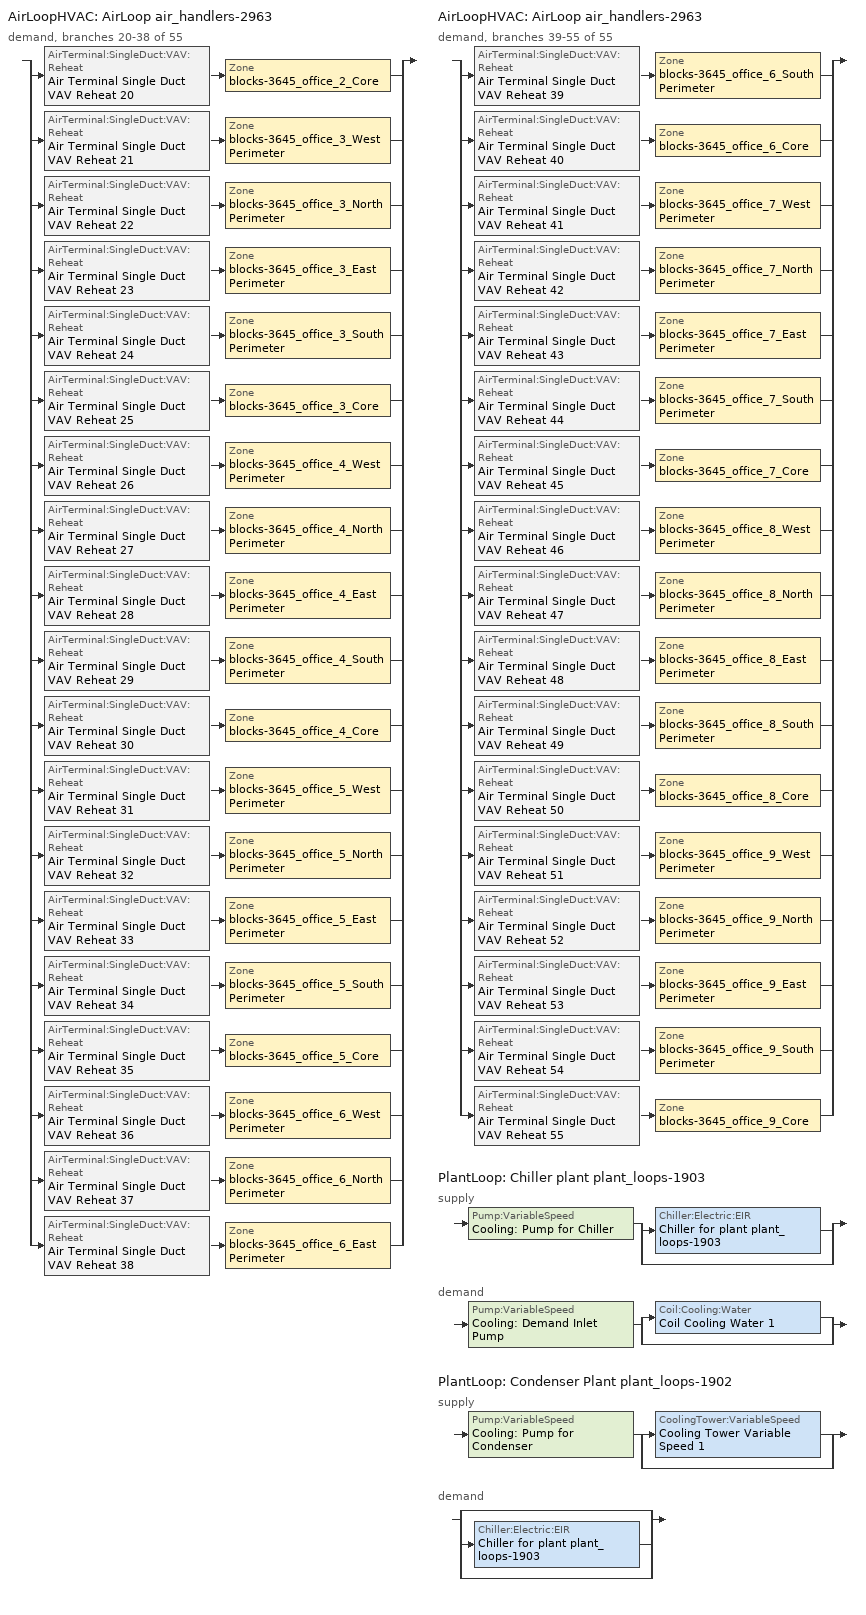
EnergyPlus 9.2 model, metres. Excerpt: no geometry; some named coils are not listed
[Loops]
AirLoopHVAC 'AirLoop air_handlers-2963'
 demand, branches 20-38 of 55: split
  | AirTerminal:SingleDuct:VAV:Reheat 'Air Terminal Single Duct VAV Reheat 20' > Zone 'blocks-3645_office_2_Core'
  | AirTerminal:SingleDuct:VAV:Reheat 'Air Terminal Single Duct VAV Reheat 21' > Zone 'blocks-3645_office_3_West Perimeter'
  | AirTerminal:SingleDuct:VAV:Reheat 'Air Terminal Single Duct VAV Reheat 22' > Zone 'blocks-3645_office_3_North Perimeter'
  | AirTerminal:SingleDuct:VAV:Reheat 'Air Terminal Single Duct VAV Reheat 23' > Zone 'blocks-3645_office_3_East Perimeter'
  | AirTerminal:SingleDuct:VAV:Reheat 'Air Terminal Single Duct VAV Reheat 24' > Zone 'blocks-3645_office_3_South Perimeter'
  | AirTerminal:SingleDuct:VAV:Reheat 'Air Terminal Single Duct VAV Reheat 25' > Zone 'blocks-3645_office_3_Core'
  | AirTerminal:SingleDuct:VAV:Reheat 'Air Terminal Single Duct VAV Reheat 26' > Zone 'blocks-3645_office_4_West Perimeter'
  | AirTerminal:SingleDuct:VAV:Reheat 'Air Terminal Single Duct VAV Reheat 27' > Zone 'blocks-3645_office_4_North Perimeter'
  | AirTerminal:SingleDuct:VAV:Reheat 'Air Terminal Single Duct VAV Reheat 28' > Zone 'blocks-3645_office_4_East Perimeter'
  | AirTerminal:SingleDuct:VAV:Reheat 'Air Terminal Single Duct VAV Reheat 29' > Zone 'blocks-3645_office_4_South Perimeter'
  | AirTerminal:SingleDuct:VAV:Reheat 'Air Terminal Single Duct VAV Reheat 30' > Zone 'blocks-3645_office_4_Core'
  | AirTerminal:SingleDuct:VAV:Reheat 'Air Terminal Single Duct VAV Reheat 31' > Zone 'blocks-3645_office_5_West Perimeter'
  | AirTerminal:SingleDuct:VAV:Reheat 'Air Terminal Single Duct VAV Reheat 32' > Zone 'blocks-3645_office_5_North Perimeter'
  | AirTerminal:SingleDuct:VAV:Reheat 'Air Terminal Single Duct VAV Reheat 33' > Zone 'blocks-3645_office_5_East Perimeter'
  | AirTerminal:SingleDuct:VAV:Reheat 'Air Terminal Single Duct VAV Reheat 34' > Zone 'blocks-3645_office_5_South Perimeter'
  | AirTerminal:SingleDuct:VAV:Reheat 'Air Terminal Single Duct VAV Reheat 35' > Zone 'blocks-3645_office_5_Core'
  | AirTerminal:SingleDuct:VAV:Reheat 'Air Terminal Single Duct VAV Reheat 36' > Zone 'blocks-3645_office_6_West Perimeter'
  | AirTerminal:SingleDuct:VAV:Reheat 'Air Terminal Single Duct VAV Reheat 37' > Zone 'blocks-3645_office_6_North Perimeter'
  | AirTerminal:SingleDuct:VAV:Reheat 'Air Terminal Single Duct VAV Reheat 38' > Zone 'blocks-3645_office_6_East Perimeter'
AirLoopHVAC 'AirLoop air_handlers-2963'
 demand, branches 39-55 of 55: split
  | AirTerminal:SingleDuct:VAV:Reheat 'Air Terminal Single Duct VAV Reheat 39' > Zone 'blocks-3645_office_6_South Perimeter'
  | AirTerminal:SingleDuct:VAV:Reheat 'Air Terminal Single Duct VAV Reheat 40' > Zone 'blocks-3645_office_6_Core'
  | AirTerminal:SingleDuct:VAV:Reheat 'Air Terminal Single Duct VAV Reheat 41' > Zone 'blocks-3645_office_7_West Perimeter'
  | AirTerminal:SingleDuct:VAV:Reheat 'Air Terminal Single Duct VAV Reheat 42' > Zone 'blocks-3645_office_7_North Perimeter'
  | AirTerminal:SingleDuct:VAV:Reheat 'Air Terminal Single Duct VAV Reheat 43' > Zone 'blocks-3645_office_7_East Perimeter'
  | AirTerminal:SingleDuct:VAV:Reheat 'Air Terminal Single Duct VAV Reheat 44' > Zone 'blocks-3645_office_7_South Perimeter'
  | AirTerminal:SingleDuct:VAV:Reheat 'Air Terminal Single Duct VAV Reheat 45' > Zone 'blocks-3645_office_7_Core'
  | AirTerminal:SingleDuct:VAV:Reheat 'Air Terminal Single Duct VAV Reheat 46' > Zone 'blocks-3645_office_8_West Perimeter'
  | AirTerminal:SingleDuct:VAV:Reheat 'Air Terminal Single Duct VAV Reheat 47' > Zone 'blocks-3645_office_8_North Perimeter'
  | AirTerminal:SingleDuct:VAV:Reheat 'Air Terminal Single Duct VAV Reheat 48' > Zone 'blocks-3645_office_8_East Perimeter'
  | AirTerminal:SingleDuct:VAV:Reheat 'Air Terminal Single Duct VAV Reheat 49' > Zone 'blocks-3645_office_8_South Perimeter'
  | AirTerminal:SingleDuct:VAV:Reheat 'Air Terminal Single Duct VAV Reheat 50' > Zone 'blocks-3645_office_8_Core'
  | AirTerminal:SingleDuct:VAV:Reheat 'Air Terminal Single Duct VAV Reheat 51' > Zone 'blocks-3645_office_9_West Perimeter'
  | AirTerminal:SingleDuct:VAV:Reheat 'Air Terminal Single Duct VAV Reheat 52' > Zone 'blocks-3645_office_9_North Perimeter'
  | AirTerminal:SingleDuct:VAV:Reheat 'Air Terminal Single Duct VAV Reheat 53' > Zone 'blocks-3645_office_9_East Perimeter'
  | AirTerminal:SingleDuct:VAV:Reheat 'Air Terminal Single Duct VAV Reheat 54' > Zone 'blocks-3645_office_9_South Perimeter'
  | AirTerminal:SingleDuct:VAV:Reheat 'Air Terminal Single Duct VAV Reheat 55' > Zone 'blocks-3645_office_9_Core'
PlantLoop 'Chiller plant plant_loops-1903'
 supply: Pump:VariableSpeed 'Cooling: Pump for Chiller' > split
  | Chiller:Electric:EIR 'Chiller for plant plant_loops-1903'
  | bypass
 demand: Pump:VariableSpeed 'Cooling: Demand Inlet Pump' > split
  | Coil:Cooling:Water 'Coil Cooling Water 1'
  | bypass
PlantLoop 'Condenser Plant plant_loops-1902'
 supply: Pump:VariableSpeed 'Cooling: Pump for Condenser' > split
  | CoolingTower:VariableSpeed 'Cooling Tower Variable Speed 1'
  | bypass
 demand: split
  | bypass
  | Chiller:Electric:EIR 'Chiller for plant plant_loops-1903'
  | bypass
[AirTerminal:SingleDuct:VAV:Reheat] Availability schedule=Always_On; Constant minimum air flow fraction=0.2; Convergence tolerance=0.001; Damper heating action=Normal; Fixed minimum air flow rate=0; Maximum air flow rate=Autosize; Maximum flow fraction during reheat=Autosize; Maximum flow per zone floor area during reheat=Autosize; Maximum hot water or steam flow rate=Autosize; Maximum reheat air temperature=35; Minimum hot water or steam flow rate=0; Zone minimum air flow input method=Constant
Name | Reheat coil
Air Terminal Single Duct VAV Reheat 20 | Coil Heating Electric 21
Air Terminal Single Duct VAV Reheat 21 | Coil Heating Electric 22
Air Terminal Single Duct VAV Reheat 22 | Coil Heating Electric 23
Air Terminal Single Duct VAV Reheat 23 | Coil Heating Electric 24
Air Terminal Single Duct VAV Reheat 24 | Coil Heating Electric 25
Air Terminal Single Duct VAV Reheat 25 | Coil Heating Electric 26
Air Terminal Single Duct VAV Reheat 26 | Coil Heating Electric 27
Air Terminal Single Duct VAV Reheat 27 | Coil Heating Electric 28
Air Terminal Single Duct VAV Reheat 28 | Coil Heating Electric 29
Air Terminal Single Duct VAV Reheat 29 | Coil Heating Electric 30
Air Terminal Single Duct VAV Reheat 30 | Coil Heating Electric 31
Air Terminal Single Duct VAV Reheat 31 | Coil Heating Electric 32
Air Terminal Single Duct VAV Reheat 32 | Coil Heating Electric 33
Air Terminal Single Duct VAV Reheat 33 | Coil Heating Electric 34
Air Terminal Single Duct VAV Reheat 34 | Coil Heating Electric 35
Air Terminal Single Duct VAV Reheat 35 | Coil Heating Electric 36
Air Terminal Single Duct VAV Reheat 36 | Coil Heating Electric 37
Air Terminal Single Duct VAV Reheat 37 | Coil Heating Electric 38
Air Terminal Single Duct VAV Reheat 38 | Coil Heating Electric 39
Air Terminal Single Duct VAV Reheat 39 | Coil Heating Electric 40
Air Terminal Single Duct VAV Reheat 40 | Coil Heating Electric 41
Air Terminal Single Duct VAV Reheat 41 | Coil Heating Electric 42
Air Terminal Single Duct VAV Reheat 42 | Coil Heating Electric 43
Air Terminal Single Duct VAV Reheat 43 | Coil Heating Electric 44
Air Terminal Single Duct VAV Reheat 44 | Coil Heating Electric 45
Air Terminal Single Duct VAV Reheat 45 | Coil Heating Electric 46
Air Terminal Single Duct VAV Reheat 46 | Coil Heating Electric 47
Air Terminal Single Duct VAV Reheat 47 | Coil Heating Electric 48
Air Terminal Single Duct VAV Reheat 48 | Coil Heating Electric 49
Air Terminal Single Duct VAV Reheat 49 | Coil Heating Electric 50
Air Terminal Single Duct VAV Reheat 50 | Coil Heating Electric 51
Air Terminal Single Duct VAV Reheat 51 | Coil Heating Electric 52
Air Terminal Single Duct VAV Reheat 52 | Coil Heating Electric 53
Air Terminal Single Duct VAV Reheat 53 | Coil Heating Electric 54
Air Terminal Single Duct VAV Reheat 54 | Coil Heating Electric 55
Air Terminal Single Duct VAV Reheat 55 | Coil Heating Electric 56
[Chiller:Electric:EIR]
Chiller for plant plant_loops-1903: Chiller flow mode=ConstantFlow; Condenser fan power ratio=0; Condenser type=WaterCooled; Cooling capacity function of temperature curve=Curve Biquadratic 1; Electric input to cooling output ratio function of part load ratio curve=Curve Quadratic 1; Electric input to cooling output ratio function of temperature curve=Curve Biquadratic 2; End use subcategory=General; Fraction of compressor electric consumption rejected by condenser=1; Leaving chilled water lower temperature limit=2; Maximum part load ratio=1; Minimum part load ratio=0.1; Minimum unloading ratio=0.2; Optimum part load ratio=1; Reference capacity=Autosize; Reference chilled water flow rate=Autosize; Reference condenser fluid flow rate=Autosize; Reference cop=5.1721; Reference entering condenser fluid temperature=29.4; Reference leaving chilled water temperature=6.67; Sizing factor=1
[Coil:Heating:Electric] Availability schedule=Always_On; Efficiency=1; Nominal capacity=Autosize
Coil Heating Electric 21; Coil Heating Electric 22; Coil Heating Electric 23; Coil Heating Electric 24; Coil Heating Electric 25; Coil Heating Electric 26; Coil Heating Electric 27; Coil Heating Electric 28; Coil Heating Electric 29; Coil Heating Electric 30; Coil Heating Electric 31; Coil Heating Electric 32; Coil Heating Electric 33; Coil Heating Electric 34; Coil Heating Electric 35; Coil Heating Electric 36; Coil Heating Electric 37; Coil Heating Electric 38; Coil Heating Electric 39; Coil Heating Electric 40; Coil Heating Electric 41; Coil Heating Electric 42; Coil Heating Electric 43; Coil Heating Electric 44; Coil Heating Electric 45; Coil Heating Electric 46; Coil Heating Electric 47; Coil Heating Electric 48; Coil Heating Electric 49; Coil Heating Electric 50; Coil Heating Electric 51; Coil Heating Electric 52; Coil Heating Electric 53; Coil Heating Electric 54; Coil Heating Electric 55; Coil Heating Electric 56
[CoolingTower:VariableSpeed]
Cooling Tower Variable Speed 1: Basin heater capacity=0; Basin heater setpoint temperature=2; Blowdown calculation mode=ConcentrationRatio; Blowdown concentration ratio=3; Cell control=MaximalCell; Cell maximum water flow rate fraction=2.5; Cell minimum water flow rate fraction=0.5; Design air flow rate=Autosize; Design approach temperature=3.88889; Design fan power=3001.36; Design inlet air wet bulb temperature=20; Design range temperature=5.55556; Design water flow rate=0.0202019; Drift loss percent=0.008; End use subcategory=General; Evaporation loss factor=0.2; Evaporation loss mode=SaturatedExit; Fan power ratio function of air flow rate ratio curve=TSPR Cooling Tower Fan Power Ratio Function of Air Flow Rate; Fraction of tower capacity in free convection regime=0.125; Minimum air flow rate ratio=0.25; Model type=YorkCalc; Number of cells=2; Sizing factor=1
[DesignSpecification:OutdoorAir]
PNNL_TSPR_DCV_Office_0.00037_m3_per_s_m2_Outdoor_Air_62.2_Multizone_Adjusted: Outdoor air flow air changes per hour=0; Outdoor air flow per person=0; Outdoor air flow per zone=0; Outdoor air flow per zone floor area=0.000462046; Outdoor air method=Sum
[DesignSpecification:ZoneAirDistribution] Zone air distribution effectiveness in cooling mode=1; Zone air distribution effectiveness in heating mode=1
blocks-3645_office_2_Core Design Spec Zone Air Dist; blocks-3645_office_3_Core Design Spec Zone Air Dist; blocks-3645_office_3_East Perimeter Design Spec Zone Air Dist; blocks-3645_office_3_North Perimeter Design Spec Zone Air Dist; blocks-3645_office_3_South Perimeter Design Spec Zone Air Dist; blocks-3645_office_3_West Perimeter Design Spec Zone Air Dist; blocks-3645_office_4_Core Design Spec Zone Air Dist; blocks-3645_office_4_East Perimeter Design Spec Zone Air Dist; blocks-3645_office_4_North Perimeter Design Spec Zone Air Dist; blocks-3645_office_4_South Perimeter Design Spec Zone Air Dist; blocks-3645_office_4_West Perimeter Design Spec Zone Air Dist; blocks-3645_office_5_Core Design Spec Zone Air Dist; blocks-3645_office_5_East Perimeter Design Spec Zone Air Dist; blocks-3645_office_5_North Perimeter Design Spec Zone Air Dist; blocks-3645_office_5_South Perimeter Design Spec Zone Air Dist; blocks-3645_office_5_West Perimeter Design Spec Zone Air Dist; blocks-3645_office_6_Core Design Spec Zone Air Dist; blocks-3645_office_6_East Perimeter Design Spec Zone Air Dist; blocks-3645_office_6_North Perimeter Design Spec Zone Air Dist; blocks-3645_office_6_South Perimeter Design Spec Zone Air Dist; blocks-3645_office_6_West Perimeter Design Spec Zone Air Dist; blocks-3645_office_7_Core Design Spec Zone Air Dist; blocks-3645_office_7_East Perimeter Design Spec Zone Air Dist; blocks-3645_office_7_North Perimeter Design Spec Zone Air Dist; blocks-3645_office_7_South Perimeter Design Spec Zone Air Dist; blocks-3645_office_7_West Perimeter Design Spec Zone Air Dist; blocks-3645_office_8_Core Design Spec Zone Air Dist; blocks-3645_office_8_East Perimeter Design Spec Zone Air Dist; blocks-3645_office_8_North Perimeter Design Spec Zone Air Dist; blocks-3645_office_8_South Perimeter Design Spec Zone Air Dist; blocks-3645_office_8_West Perimeter Design Spec Zone Air Dist; blocks-3645_office_9_Core Design Spec Zone Air Dist; blocks-3645_office_9_East Perimeter Design Spec Zone Air Dist; blocks-3645_office_9_North Perimeter Design Spec Zone Air Dist; blocks-3645_office_9_South Perimeter Design Spec Zone Air Dist; blocks-3645_office_9_West Perimeter Design Spec Zone Air Dist
[PlantEquipmentList]
Chiller plant plant_loops-1903 Cooling Equipment List: Chiller for plant plant_loops-1903, Chiller:Electric:EIR
Condenser Plant plant_loops-1902 Cooling Equipment List: Cooling Tower Variable Speed 1, CoolingTower:VariableSpeed
[PlantEquipmentOperation:CoolingLoad] Load range 1 lower limit=0; Load range 1 upper limit=1000000000
Name | Range 1 equipment list
Chiller plant plant_loops-1903 Cooling Operation Scheme | Chiller plant plant_loops-1903 Cooling Equipment List
Condenser Plant plant_loops-1902 Cooling Operation Scheme | Condenser Plant plant_loops-1902 Cooling Equipment List
[PlantEquipmentOperationSchemes] Control scheme 1 schedule=Always On Discrete
Name | Control scheme 1
Chiller plant plant_loops-1903 Operation Schemes | Chiller plant plant_loops-1903 Cooling Operation Scheme
Condenser Plant plant_loops-1902 Operation Schemes | Condenser Plant plant_loops-1902 Cooling Operation Scheme
[PlantLoop] Fluid type=Water; Load distribution scheme=Optimal; Maximum loop flow rate=Autosize; Maximum loop temperature=100; Minimum loop flow rate=0; Minimum loop temperature=0; Plant loop demand calculation scheme=SingleSetpoint; Plant loop volume=Autocalculate
Name | Common pipe simulation | Plant equipment operation scheme
Chiller plant plant_loops-1903 | CommonPipe | Chiller plant plant_loops-1903 Operation Schemes
Condenser Plant plant_loops-1902 |  | Condenser Plant plant_loops-1902 Operation Schemes
[Pump:VariableSpeed] Design electric power per unit flow rate=348701.1; Design maximum flow rate=Autosize; Design minimum flow rate=0; Design minimum flow rate fraction=0; Design power consumption=Autosize; Design power sizing method=PowerPerFlowPerPressure; Design shaft power per unit flow rate per unit head=1.28205; End use subcategory=General; Fraction of motor inefficiencies to fluid stream=0; Motor efficiency=0.9; Pump control type=Intermittent; Skin loss radiative fraction=0.5; Coefficient 1 of the part load performance curve=0
Name | Design pump head | Coefficient 2 of the part load performance curve | Coefficient 3 of the part load performance curve | Coefficient 4 of the part load performance curve
Cooling: Demand Inlet Pump | 120297 | 0.5726 | -0.301 | 0.7347
Cooling: Pump for Chiller | 35643.7 | 3.2485 | -4.7443 | 2.5294
Cooling: Pump for Condenser | 179332 | 0.5726 | -0.301 | 0.7347
[SetpointManager:OutdoorAirReset]
Setpoint Manager Outdoor Air Reset 1: Control variable=Temperature; Outdoor high temperature=26.67; Outdoor low temperature=15.67; Setpoint at outdoor high temperature=6.67; Setpoint at outdoor low temperature=12.22
[SetpointManager:Scheduled] Control variable=Temperature
Name | Schedule
Cooling Tower Setpoint Manager | Tower-Loop-Temperature-Schedule
Setpoint Manager Scheduled 1 | Secondary CHW Temp - 44F
[Sizing:Plant] Coincident sizing factor mode=None; Sizing option=NonCoincident; Zone timesteps in averaging window=1
Name | Design loop exit temperature | Loop design temperature difference | Loop type
Chiller plant plant_loops-1903 | 6.67 | 5.6 | Cooling
Condenser Plant plant_loops-1902 | 29.4 | 5.54 | Condenser
[Sizing:Zone] Account for dedicated outdoor air system=No; Cooling design air flow method=DesignDay; Cooling design air flow rate=0; Cooling minimum air flow=0; Cooling minimum air flow fraction=0; Cooling minimum air flow per zone floor area=0.000762; Design specification outdoor air object=PNNL_TSPR_DCV_Office_0.00037_m3_per_s_m2_Outdoor_Air_62.2_Multizone_Adjusted; Heating design air flow method=DesignDay; Heating design air flow rate=0; Heating maximum air flow=0.141576; Heating maximum air flow fraction=0.3; Heating maximum air flow per zone floor area=0.002032; Zone cooling design supply air humidity ratio=0.0085; Zone cooling design supply air temperature=14; Zone cooling design supply air temperature difference=11.11; Zone cooling design supply air temperature input method=TemperatureDifference; Zone heating design supply air humidity ratio=0.008; Zone heating design supply air temperature=40; Zone heating design supply air temperature difference=11.11; Zone heating design supply air temperature input method=TemperatureDifference
Name | Design specification zone air distribution object
blocks-3645_office_2_Core | blocks-3645_office_2_Core Design Spec Zone Air Dist
blocks-3645_office_3_Core | blocks-3645_office_3_Core Design Spec Zone Air Dist
blocks-3645_office_3_East Perimeter | blocks-3645_office_3_East Perimeter Design Spec Zone Air Dist
blocks-3645_office_3_North Perimeter | blocks-3645_office_3_North Perimeter Design Spec Zone Air Dist
blocks-3645_office_3_South Perimeter | blocks-3645_office_3_South Perimeter Design Spec Zone Air Dist
blocks-3645_office_3_West Perimeter | blocks-3645_office_3_West Perimeter Design Spec Zone Air Dist
blocks-3645_office_4_Core | blocks-3645_office_4_Core Design Spec Zone Air Dist
blocks-3645_office_4_East Perimeter | blocks-3645_office_4_East Perimeter Design Spec Zone Air Dist
blocks-3645_office_4_North Perimeter | blocks-3645_office_4_North Perimeter Design Spec Zone Air Dist
blocks-3645_office_4_South Perimeter | blocks-3645_office_4_South Perimeter Design Spec Zone Air Dist
blocks-3645_office_4_West Perimeter | blocks-3645_office_4_West Perimeter Design Spec Zone Air Dist
blocks-3645_office_5_Core | blocks-3645_office_5_Core Design Spec Zone Air Dist
blocks-3645_office_5_East Perimeter | blocks-3645_office_5_East Perimeter Design Spec Zone Air Dist
blocks-3645_office_5_North Perimeter | blocks-3645_office_5_North Perimeter Design Spec Zone Air Dist
blocks-3645_office_5_South Perimeter | blocks-3645_office_5_South Perimeter Design Spec Zone Air Dist
blocks-3645_office_5_West Perimeter | blocks-3645_office_5_West Perimeter Design Spec Zone Air Dist
blocks-3645_office_6_Core | blocks-3645_office_6_Core Design Spec Zone Air Dist
blocks-3645_office_6_East Perimeter | blocks-3645_office_6_East Perimeter Design Spec Zone Air Dist
blocks-3645_office_6_North Perimeter | blocks-3645_office_6_North Perimeter Design Spec Zone Air Dist
blocks-3645_office_6_South Perimeter | blocks-3645_office_6_South Perimeter Design Spec Zone Air Dist
blocks-3645_office_6_West Perimeter | blocks-3645_office_6_West Perimeter Design Spec Zone Air Dist
blocks-3645_office_7_Core | blocks-3645_office_7_Core Design Spec Zone Air Dist
blocks-3645_office_7_East Perimeter | blocks-3645_office_7_East Perimeter Design Spec Zone Air Dist
blocks-3645_office_7_North Perimeter | blocks-3645_office_7_North Perimeter Design Spec Zone Air Dist
blocks-3645_office_7_South Perimeter | blocks-3645_office_7_South Perimeter Design Spec Zone Air Dist
blocks-3645_office_7_West Perimeter | blocks-3645_office_7_West Perimeter Design Spec Zone Air Dist
blocks-3645_office_8_Core | blocks-3645_office_8_Core Design Spec Zone Air Dist
blocks-3645_office_8_East Perimeter | blocks-3645_office_8_East Perimeter Design Spec Zone Air Dist
blocks-3645_office_8_North Perimeter | blocks-3645_office_8_North Perimeter Design Spec Zone Air Dist
blocks-3645_office_8_South Perimeter | blocks-3645_office_8_South Perimeter Design Spec Zone Air Dist
blocks-3645_office_8_West Perimeter | blocks-3645_office_8_West Perimeter Design Spec Zone Air Dist
blocks-3645_office_9_Core | blocks-3645_office_9_Core Design Spec Zone Air Dist
blocks-3645_office_9_East Perimeter | blocks-3645_office_9_East Perimeter Design Spec Zone Air Dist
blocks-3645_office_9_North Perimeter | blocks-3645_office_9_North Perimeter Design Spec Zone Air Dist
blocks-3645_office_9_South Perimeter | blocks-3645_office_9_South Perimeter Design Spec Zone Air Dist
blocks-3645_office_9_West Perimeter | blocks-3645_office_9_West Perimeter Design Spec Zone Air Dist
[ThermostatSetpoint:DualSetpoint] Cooling setpoint temperature schedule=PNNL_TSPR_Office_Cooling_Schedule; Heating setpoint temperature schedule=PNNL_TSPR_Office_Heating_Schedule
Thermostat Setpoint Dual Setpoint 20; Thermostat Setpoint Dual Setpoint 21; Thermostat Setpoint Dual Setpoint 22; Thermostat Setpoint Dual Setpoint 23; Thermostat Setpoint Dual Setpoint 24; Thermostat Setpoint Dual Setpoint 25; Thermostat Setpoint Dual Setpoint 26; Thermostat Setpoint Dual Setpoint 27; Thermostat Setpoint Dual Setpoint 28; Thermostat Setpoint Dual Setpoint 29; Thermostat Setpoint Dual Setpoint 30; Thermostat Setpoint Dual Setpoint 31; Thermostat Setpoint Dual Setpoint 32; Thermostat Setpoint Dual Setpoint 33; Thermostat Setpoint Dual Setpoint 34; Thermostat Setpoint Dual Setpoint 35; Thermostat Setpoint Dual Setpoint 36; Thermostat Setpoint Dual Setpoint 37; Thermostat Setpoint Dual Setpoint 38; Thermostat Setpoint Dual Setpoint 39; Thermostat Setpoint Dual Setpoint 40; Thermostat Setpoint Dual Setpoint 41; Thermostat Setpoint Dual Setpoint 42; Thermostat Setpoint Dual Setpoint 43; Thermostat Setpoint Dual Setpoint 44; Thermostat Setpoint Dual Setpoint 45; Thermostat Setpoint Dual Setpoint 46; Thermostat Setpoint Dual Setpoint 47; Thermostat Setpoint Dual Setpoint 48; Thermostat Setpoint Dual Setpoint 49; Thermostat Setpoint Dual Setpoint 50; Thermostat Setpoint Dual Setpoint 51; Thermostat Setpoint Dual Setpoint 52; Thermostat Setpoint Dual Setpoint 53; Thermostat Setpoint Dual Setpoint 54; Thermostat Setpoint Dual Setpoint 55
[ZoneControl:Thermostat]
Name | Zone or zonelist | Control 1 | Control type schedule
blocks-3645_office_2_Core Thermostat | blocks-3645_office_2_Core | Thermostat Setpoint Dual Setpoint 20 | blocks-3645_office_2_Core Thermostat Schedule
blocks-3645_office_3_Core Thermostat | blocks-3645_office_3_Core | Thermostat Setpoint Dual Setpoint 25 | blocks-3645_office_3_Core Thermostat Schedule
blocks-3645_office_3_East Perimeter Thermostat | blocks-3645_office_3_East Perimeter | Thermostat Setpoint Dual Setpoint 23 | blocks-3645_office_3_East Perimeter Thermostat Schedule
blocks-3645_office_3_North Perimeter Thermostat | blocks-3645_office_3_North Perimeter | Thermostat Setpoint Dual Setpoint 22 | blocks-3645_office_3_North Perimeter Thermostat Schedule
blocks-3645_office_3_South Perimeter Thermostat | blocks-3645_office_3_South Perimeter | Thermostat Setpoint Dual Setpoint 24 | blocks-3645_office_3_South Perimeter Thermostat Schedule
blocks-3645_office_3_West Perimeter Thermostat | blocks-3645_office_3_West Perimeter | Thermostat Setpoint Dual Setpoint 21 | blocks-3645_office_3_West Perimeter Thermostat Schedule
blocks-3645_office_4_Core Thermostat | blocks-3645_office_4_Core | Thermostat Setpoint Dual Setpoint 30 | blocks-3645_office_4_Core Thermostat Schedule
blocks-3645_office_4_East Perimeter Thermostat | blocks-3645_office_4_East Perimeter | Thermostat Setpoint Dual Setpoint 28 | blocks-3645_office_4_East Perimeter Thermostat Schedule
blocks-3645_office_4_North Perimeter Thermostat | blocks-3645_office_4_North Perimeter | Thermostat Setpoint Dual Setpoint 27 | blocks-3645_office_4_North Perimeter Thermostat Schedule
blocks-3645_office_4_South Perimeter Thermostat | blocks-3645_office_4_South Perimeter | Thermostat Setpoint Dual Setpoint 29 | blocks-3645_office_4_South Perimeter Thermostat Schedule
blocks-3645_office_4_West Perimeter Thermostat | blocks-3645_office_4_West Perimeter | Thermostat Setpoint Dual Setpoint 26 | blocks-3645_office_4_West Perimeter Thermostat Schedule
blocks-3645_office_5_Core Thermostat | blocks-3645_office_5_Core | Thermostat Setpoint Dual Setpoint 35 | blocks-3645_office_5_Core Thermostat Schedule
blocks-3645_office_5_East Perimeter Thermostat | blocks-3645_office_5_East Perimeter | Thermostat Setpoint Dual Setpoint 33 | blocks-3645_office_5_East Perimeter Thermostat Schedule
blocks-3645_office_5_North Perimeter Thermostat | blocks-3645_office_5_North Perimeter | Thermostat Setpoint Dual Setpoint 32 | blocks-3645_office_5_North Perimeter Thermostat Schedule
blocks-3645_office_5_South Perimeter Thermostat | blocks-3645_office_5_South Perimeter | Thermostat Setpoint Dual Setpoint 34 | blocks-3645_office_5_South Perimeter Thermostat Schedule
blocks-3645_office_5_West Perimeter Thermostat | blocks-3645_office_5_West Perimeter | Thermostat Setpoint Dual Setpoint 31 | blocks-3645_office_5_West Perimeter Thermostat Schedule
blocks-3645_office_6_Core Thermostat | blocks-3645_office_6_Core | Thermostat Setpoint Dual Setpoint 40 | blocks-3645_office_6_Core Thermostat Schedule
blocks-3645_office_6_East Perimeter Thermostat | blocks-3645_office_6_East Perimeter | Thermostat Setpoint Dual Setpoint 38 | blocks-3645_office_6_East Perimeter Thermostat Schedule
blocks-3645_office_6_North Perimeter Thermostat | blocks-3645_office_6_North Perimeter | Thermostat Setpoint Dual Setpoint 37 | blocks-3645_office_6_North Perimeter Thermostat Schedule
blocks-3645_office_6_South Perimeter Thermostat | blocks-3645_office_6_South Perimeter | Thermostat Setpoint Dual Setpoint 39 | blocks-3645_office_6_South Perimeter Thermostat Schedule
blocks-3645_office_6_West Perimeter Thermostat | blocks-3645_office_6_West Perimeter | Thermostat Setpoint Dual Setpoint 36 | blocks-3645_office_6_West Perimeter Thermostat Schedule
blocks-3645_office_7_Core Thermostat | blocks-3645_office_7_Core | Thermostat Setpoint Dual Setpoint 45 | blocks-3645_office_7_Core Thermostat Schedule
blocks-3645_office_7_East Perimeter Thermostat | blocks-3645_office_7_East Perimeter | Thermostat Setpoint Dual Setpoint 43 | blocks-3645_office_7_East Perimeter Thermostat Schedule
blocks-3645_office_7_North Perimeter Thermostat | blocks-3645_office_7_North Perimeter | Thermostat Setpoint Dual Setpoint 42 | blocks-3645_office_7_North Perimeter Thermostat Schedule
blocks-3645_office_7_South Perimeter Thermostat | blocks-3645_office_7_South Perimeter | Thermostat Setpoint Dual Setpoint 44 | blocks-3645_office_7_South Perimeter Thermostat Schedule
blocks-3645_office_7_West Perimeter Thermostat | blocks-3645_office_7_West Perimeter | Thermostat Setpoint Dual Setpoint 41 | blocks-3645_office_7_West Perimeter Thermostat Schedule
blocks-3645_office_8_Core Thermostat | blocks-3645_office_8_Core | Thermostat Setpoint Dual Setpoint 50 | blocks-3645_office_8_Core Thermostat Schedule
blocks-3645_office_8_East Perimeter Thermostat | blocks-3645_office_8_East Perimeter | Thermostat Setpoint Dual Setpoint 48 | blocks-3645_office_8_East Perimeter Thermostat Schedule
blocks-3645_office_8_North Perimeter Thermostat | blocks-3645_office_8_North Perimeter | Thermostat Setpoint Dual Setpoint 47 | blocks-3645_office_8_North Perimeter Thermostat Schedule
blocks-3645_office_8_South Perimeter Thermostat | blocks-3645_office_8_South Perimeter | Thermostat Setpoint Dual Setpoint 49 | blocks-3645_office_8_South Perimeter Thermostat Schedule
blocks-3645_office_8_West Perimeter Thermostat | blocks-3645_office_8_West Perimeter | Thermostat Setpoint Dual Setpoint 46 | blocks-3645_office_8_West Perimeter Thermostat Schedule
blocks-3645_office_9_Core Thermostat | blocks-3645_office_9_Core | Thermostat Setpoint Dual Setpoint 55 | blocks-3645_office_9_Core Thermostat Schedule
blocks-3645_office_9_East Perimeter Thermostat | blocks-3645_office_9_East Perimeter | Thermostat Setpoint Dual Setpoint 53 | blocks-3645_office_9_East Perimeter Thermostat Schedule
blocks-3645_office_9_North Perimeter Thermostat | blocks-3645_office_9_North Perimeter | Thermostat Setpoint Dual Setpoint 52 | blocks-3645_office_9_North Perimeter Thermostat Schedule
blocks-3645_office_9_South Perimeter Thermostat | blocks-3645_office_9_South Perimeter | Thermostat Setpoint Dual Setpoint 54 | blocks-3645_office_9_South Perimeter Thermostat Schedule
blocks-3645_office_9_West Perimeter Thermostat | blocks-3645_office_9_West Perimeter | Thermostat Setpoint Dual Setpoint 51 | blocks-3645_office_9_West Perimeter Thermostat Schedule
[Zone equipment]
blocks-3645_office_2_Core: Air Terminal Single Duct VAV Reheat 20
blocks-3645_office_3_Core: Air Terminal Single Duct VAV Reheat 25
blocks-3645_office_3_East Perimeter: Air Terminal Single Duct VAV Reheat 23
blocks-3645_office_3_North Perimeter: Air Terminal Single Duct VAV Reheat 22
blocks-3645_office_3_South Perimeter: Air Terminal Single Duct VAV Reheat 24
blocks-3645_office_3_West Perimeter: Air Terminal Single Duct VAV Reheat 21
blocks-3645_office_4_Core: Air Terminal Single Duct VAV Reheat 30
blocks-3645_office_4_East Perimeter: Air Terminal Single Duct VAV Reheat 28
blocks-3645_office_4_North Perimeter: Air Terminal Single Duct VAV Reheat 27
blocks-3645_office_4_South Perimeter: Air Terminal Single Duct VAV Reheat 29
blocks-3645_office_4_West Perimeter: Air Terminal Single Duct VAV Reheat 26
blocks-3645_office_5_Core: Air Terminal Single Duct VAV Reheat 35
blocks-3645_office_5_East Perimeter: Air Terminal Single Duct VAV Reheat 33
blocks-3645_office_5_North Perimeter: Air Terminal Single Duct VAV Reheat 32
blocks-3645_office_5_South Perimeter: Air Terminal Single Duct VAV Reheat 34
blocks-3645_office_5_West Perimeter: Air Terminal Single Duct VAV Reheat 31
blocks-3645_office_6_Core: Air Terminal Single Duct VAV Reheat 40
blocks-3645_office_6_East Perimeter: Air Terminal Single Duct VAV Reheat 38
blocks-3645_office_6_North Perimeter: Air Terminal Single Duct VAV Reheat 37
blocks-3645_office_6_South Perimeter: Air Terminal Single Duct VAV Reheat 39
blocks-3645_office_6_West Perimeter: Air Terminal Single Duct VAV Reheat 36
blocks-3645_office_7_Core: Air Terminal Single Duct VAV Reheat 45
blocks-3645_office_7_East Perimeter: Air Terminal Single Duct VAV Reheat 43
blocks-3645_office_7_North Perimeter: Air Terminal Single Duct VAV Reheat 42
blocks-3645_office_7_South Perimeter: Air Terminal Single Duct VAV Reheat 44
blocks-3645_office_7_West Perimeter: Air Terminal Single Duct VAV Reheat 41
blocks-3645_office_8_Core: Air Terminal Single Duct VAV Reheat 50
blocks-3645_office_8_East Perimeter: Air Terminal Single Duct VAV Reheat 48
blocks-3645_office_8_North Perimeter: Air Terminal Single Duct VAV Reheat 47
blocks-3645_office_8_South Perimeter: Air Terminal Single Duct VAV Reheat 49
blocks-3645_office_8_West Perimeter: Air Terminal Single Duct VAV Reheat 46
blocks-3645_office_9_Core: Air Terminal Single Duct VAV Reheat 55
blocks-3645_office_9_East Perimeter: Air Terminal Single Duct VAV Reheat 53
blocks-3645_office_9_North Perimeter: Air Terminal Single Duct VAV Reheat 52
blocks-3645_office_9_South Perimeter: Air Terminal Single Duct VAV Reheat 54
blocks-3645_office_9_West Perimeter: Air Terminal Single Duct VAV Reheat 51
[Curve:Biquadratic] Maximum value of x=10; Maximum value of y=35; Minimum value of x=5; Minimum value of y=24
Name | Coefficient1 constant | Coefficient2 x | Coefficient3 x 2 | Coefficient4 y | Coefficient5 y 2 | Coefficient6 x y
Curve Biquadratic 1 | 1.02152 | 0.0370359 | 0.000233248 | -0.00389405 | -6.52536e-05 | -0.000268045
Curve Biquadratic 2 | 0.701769 | -0.00452016 | 0.00053311 | -0.00549821 | 0.000544579 | -0.000729032
[Curve:Cubic]
TSPR Cooling Tower Fan Power Ratio Function of Air Flow Rate: Maximum value of x=1.2; Minimum value of x=0.05; Coefficient1 constant=-0.0514; Coefficient2 x=-0.1724; Coefficient3 x 2=0.3051; Coefficient4 x 3=0.8791
[Curve:Quadratic]
Curve Quadratic 1: Maximum value of x=1; Minimum value of x=0; Coefficient1 constant=0.0636912; Coefficient2 x=0.584888; Coefficient3 x 2=0.352803
[Schedule:Compact]
Tower-Loop-Temperature-Schedule: Through: 12/31, For: AllDays, Until: 24:00, 21.1
blocks-3645_office_2_Core Thermostat Schedule; blocks-3645_office_3_Core Thermostat Schedule; blocks-3645_office_3_East Perimeter Thermostat Schedule; blocks-3645_office_3_North Perimeter Thermostat Schedule; blocks-3645_office_3_South Perimeter Thermostat Schedule; blocks-3645_office_3_West Perimeter Thermostat Schedule; blocks-3645_office_4_Core Thermostat Schedule; blocks-3645_office_4_East Perimeter Thermostat Schedule; blocks-3645_office_4_North Perimeter Thermostat Schedule; blocks-3645_office_4_South Perimeter Thermostat Schedule; blocks-3645_office_4_West Perimeter Thermostat Schedule; blocks-3645_office_5_Core Thermostat Schedule; blocks-3645_office_5_East Perimeter Thermostat Schedule; blocks-3645_office_5_North Perimeter Thermostat Schedule; blocks-3645_office_5_South Perimeter Thermostat Schedule; blocks-3645_office_5_West Perimeter Thermostat Schedule; blocks-3645_office_6_Core Thermostat Schedule; blocks-3645_office_6_East Perimeter Thermostat Schedule; blocks-3645_office_6_North Perimeter Thermostat Schedule; blocks-3645_office_6_South Perimeter Thermostat Schedule; blocks-3645_office_6_West Perimeter Thermostat Schedule; blocks-3645_office_7_Core Thermostat Schedule; blocks-3645_office_7_East Perimeter Thermostat Schedule; blocks-3645_office_7_North Perimeter Thermostat Schedule; blocks-3645_office_7_South Perimeter Thermostat Schedule; blocks-3645_office_7_West Perimeter Thermostat Schedule; blocks-3645_office_8_Core Thermostat Schedule; blocks-3645_office_8_East Perimeter Thermostat Schedule; blocks-3645_office_8_North Perimeter Thermostat Schedule; blocks-3645_office_8_South Perimeter Thermostat Schedule; blocks-3645_office_8_West Perimeter Thermostat Schedule; blocks-3645_office_9_Core Thermostat Schedule; blocks-3645_office_9_East Perimeter Thermostat Schedule; blocks-3645_office_9_North Perimeter Thermostat Schedule; blocks-3645_office_9_South Perimeter Thermostat Schedule; blocks-3645_office_9_West Perimeter Thermostat Schedule: Through: 12/31, For: AllDays, Until: 24:00, 4
[Schedule:Constant]
Always On Discrete: Hourly value=1
[Schedule:Day:Interval]
Always_On_Default; Always_On_Summer_Design_Day; Always_On_Winter_Design_Day: 24:00, 1, No
PNNL_TSPR_Office_Cooling_Schedule_Saturday: 01:00, 26.6667, 02:00, 26.6667, 03:00, 26.6667, 04:00, 26.6667, 05:00, 26.6667, 06:00, 25.5556, 07:00, 25, 08:00, 23.8889, 09:00, 23.8889, 10:00, 23.8889, 11:00, 23.8889, 12:00, 23.8889, 13:00, 23.8889, 14:00, 23.8889, 15:00, 23.8889, 16:00, 23.8889, 17:00, 23.8889, 18:00, 26.6667, 19:00, 26.6667, 20:00, 26.6667, 21:00, 26.6667, 22:00, 26.6667, 23:00, 26.6667, 24:00, 26.6667, No
PNNL_TSPR_Office_Cooling_Schedule_Summer_Design_Day: 01:00, 26.7, 02:00, 26.7, 03:00, 26.7, 04:00, 26.7, 05:00, 26.7, 06:00, 25.7, 07:00, 25, 08:00, 24, 09:00, 24, 10:00, 24, 11:00, 24, 12:00, 24, 13:00, 24, 14:00, 24, 15:00, 24, 16:00, 24, 17:00, 24, 18:00, 24, 19:00, 24, 20:00, 24, 21:00, 24, 22:00, 24, 23:00, 26.7, 24:00, 26.7, No
PNNL_TSPR_Office_Cooling_Schedule_Sunday: 01:00, 26.6667, 02:00, 26.6667, 03:00, 26.6667, 04:00, 26.6667, 05:00, 26.6667, 06:00, 26.6667, 07:00, 26.6667, 08:00, 26.6667, 09:00, 26.6667, 10:00, 26.6667, 11:00, 26.6667, 12:00, 26.6667, 13:00, 26.6667, 14:00, 26.6667, 15:00, 26.6667, 16:00, 26.6667, 17:00, 26.6667, 18:00, 26.6667, 19:00, 26.6667, 20:00, 26.6667, 21:00, 26.6667, 22:00, 26.6667, 23:00, 26.6667, 24:00, 26.6667, No
PNNL_TSPR_Office_Cooling_Schedule_Week_Day: 01:00, 26.6667, 02:00, 26.6667, 03:00, 26.6667, 04:00, 26.6667, 05:00, 26.6667, 06:00, 25.5556, 07:00, 25, 08:00, 23.8889, 09:00, 23.8889, 10:00, 23.8889, 11:00, 23.8889, 12:00, 23.8889, 13:00, 23.8889, 14:00, 23.8889, 15:00, 23.8889, 16:00, 23.8889, 17:00, 23.8889, 18:00, 23.8889, 19:00, 23.8889, 20:00, 23.8889, 21:00, 23.8889, 22:00, 23.8889, 23:00, 26.6667, 24:00, 26.6667, No
PNNL_TSPR_Office_Cooling_Schedule_Winter_Design_Day: 01:00, 26.7, 02:00, 26.7, 03:00, 26.7, 04:00, 26.7, 05:00, 26.7, 06:00, 26.7, 07:00, 26.7, 08:00, 26.7, 09:00, 26.7, 10:00, 26.7, 11:00, 26.7, 12:00, 26.7, 13:00, 26.7, 14:00, 26.7, 15:00, 26.7, 16:00, 26.7, 17:00, 26.7, 18:00, 26.7, 19:00, 26.7, 20:00, 26.7, 21:00, 26.7, 22:00, 26.7, 23:00, 26.7, 24:00, 26.7, No
PNNL_TSPR_Office_Heating_Schedule_Saturday: 01:00, 15.5556, 02:00, 15.5556, 03:00, 15.5556, 04:00, 15.5556, 05:00, 15.5556, 06:00, 17.7778, 07:00, 19.4444, 08:00, 21.1111, 09:00, 21.1111, 10:00, 21.1111, 11:00, 21.1111, 12:00, 21.1111, 13:00, 21.1111, 14:00, 21.1111, 15:00, 21.1111, 16:00, 21.1111, 17:00, 21.1111, 18:00, 15.5556, 19:00, 15.5556, 20:00, 15.5556, 21:00, 15.5556, 22:00, 15.5556, 23:00, 15.5556, 24:00, 15.5556, No
PNNL_TSPR_Office_Heating_Schedule_Summer_Design_Day: 01:00, 15.6, 02:00, 15.6, 03:00, 15.6, 04:00, 15.6, 05:00, 15.6, 06:00, 15.6, 07:00, 15.6, 08:00, 15.6, 09:00, 15.6, 10:00, 15.6, 11:00, 15.6, 12:00, 15.6, 13:00, 15.6, 14:00, 15.6, 15:00, 15.6, 16:00, 15.6, 17:00, 15.6, 18:00, 15.6, 19:00, 15.6, 20:00, 15.6, 21:00, 15.6, 22:00, 15.6, 23:00, 15.6, 24:00, 15.6, No
PNNL_TSPR_Office_Heating_Schedule_Sunday: 01:00, 15.5556, 02:00, 15.5556, 03:00, 15.5556, 04:00, 15.5556, 05:00, 15.5556, 06:00, 15.5556, 07:00, 15.5556, 08:00, 15.5556, 09:00, 15.5556, 10:00, 15.5556, 11:00, 15.5556, 12:00, 15.5556, 13:00, 15.5556, 14:00, 15.5556, 15:00, 15.5556, 16:00, 15.5556, 17:00, 15.5556, 18:00, 15.5556, 19:00, 15.5556, 20:00, 15.5556, 21:00, 15.5556, 22:00, 15.5556, 23:00, 15.5556, 24:00, 15.5556, No
PNNL_TSPR_Office_Heating_Schedule_Week_Day: 01:00, 15.5556, 02:00, 15.5556, 03:00, 15.5556, 04:00, 15.5556, 05:00, 15.5556, 06:00, 17.7778, 07:00, 19.4444, 08:00, 21.1111, 09:00, 21.1111, 10:00, 21.1111, 11:00, 21.1111, 12:00, 21.1111, 13:00, 21.1111, 14:00, 21.1111, 15:00, 21.1111, 16:00, 21.1111, 17:00, 21.1111, 18:00, 21.1111, 19:00, 21.1111, 20:00, 21.1111, 21:00, 21.1111, 22:00, 21.1111, 23:00, 15.5556, 24:00, 15.5556, No
PNNL_TSPR_Office_Heating_Schedule_Winter_Design_Day: 01:00, 15.6, 02:00, 15.6, 03:00, 15.6, 04:00, 15.6, 05:00, 15.6, 06:00, 17.6, 07:00, 19.6, 08:00, 21, 09:00, 21, 10:00, 21, 11:00, 21, 12:00, 21, 13:00, 21, 14:00, 21, 15:00, 21, 16:00, 21, 17:00, 21, 18:00, 21, 19:00, 21, 20:00, 21, 21:00, 21, 22:00, 21, 23:00, 15.6, 24:00, 15.6, No
Secondary CHW Temp Default: 24:00, 6.66667, No
[Schedule:Week:Daily]
Always_On Week Rule - Jan1-Dec31: Always_On_Default, Always_On_Default, Always_On_Default, Always_On_Default, Always_On_Default, Always_On_Default, Always_On_Default, Always_On_Default, Always_On_Summer_Design_Day, Always_On_Winter_Design_Day, Always_On_Default, Always_On_Default
PNNL_TSPR_Office_Cooling_Schedule Week Rule - Jan1-Jan3: PNNL_TSPR_Office_Cooling_Schedule_Week_Day, PNNL_TSPR_Office_Cooling_Schedule_Week_Day, PNNL_TSPR_Office_Cooling_Schedule_Week_Day, PNNL_TSPR_Office_Cooling_Schedule_Week_Day, PNNL_TSPR_Office_Cooling_Schedule_Week_Day, PNNL_TSPR_Office_Cooling_Schedule_Week_Day, PNNL_TSPR_Office_Cooling_Schedule_Saturday, PNNL_TSPR_Office_Cooling_Schedule_Week_Day, PNNL_TSPR_Office_Cooling_Schedule_Summer_Design_Day, PNNL_TSPR_Office_Cooling_Schedule_Winter_Design_Day, PNNL_TSPR_Office_Cooling_Schedule_Week_Day, PNNL_TSPR_Office_Cooling_Schedule_Week_Day
PNNL_TSPR_Office_Cooling_Schedule Week Rule - Jan4-Dec31: PNNL_TSPR_Office_Cooling_Schedule_Sunday, PNNL_TSPR_Office_Cooling_Schedule_Week_Day, PNNL_TSPR_Office_Cooling_Schedule_Week_Day, PNNL_TSPR_Office_Cooling_Schedule_Week_Day, PNNL_TSPR_Office_Cooling_Schedule_Week_Day, PNNL_TSPR_Office_Cooling_Schedule_Week_Day, PNNL_TSPR_Office_Cooling_Schedule_Saturday, PNNL_TSPR_Office_Cooling_Schedule_Week_Day, PNNL_TSPR_Office_Cooling_Schedule_Summer_Design_Day, PNNL_TSPR_Office_Cooling_Schedule_Winter_Design_Day, PNNL_TSPR_Office_Cooling_Schedule_Week_Day, PNNL_TSPR_Office_Cooling_Schedule_Week_Day
PNNL_TSPR_Office_Heating_Schedule Week Rule - Jan1-Jan3: PNNL_TSPR_Office_Heating_Schedule_Week_Day, PNNL_TSPR_Office_Heating_Schedule_Week_Day, PNNL_TSPR_Office_Heating_Schedule_Week_Day, PNNL_TSPR_Office_Heating_Schedule_Week_Day, PNNL_TSPR_Office_Heating_Schedule_Week_Day, PNNL_TSPR_Office_Heating_Schedule_Week_Day, PNNL_TSPR_Office_Heating_Schedule_Saturday, PNNL_TSPR_Office_Heating_Schedule_Week_Day, PNNL_TSPR_Office_Heating_Schedule_Summer_Design_Day, PNNL_TSPR_Office_Heating_Schedule_Winter_Design_Day, PNNL_TSPR_Office_Heating_Schedule_Week_Day, PNNL_TSPR_Office_Heating_Schedule_Week_Day
PNNL_TSPR_Office_Heating_Schedule Week Rule - Jan4-Dec31: PNNL_TSPR_Office_Heating_Schedule_Sunday, PNNL_TSPR_Office_Heating_Schedule_Week_Day, PNNL_TSPR_Office_Heating_Schedule_Week_Day, PNNL_TSPR_Office_Heating_Schedule_Week_Day, PNNL_TSPR_Office_Heating_Schedule_Week_Day, PNNL_TSPR_Office_Heating_Schedule_Week_Day, PNNL_TSPR_Office_Heating_Schedule_Saturday, PNNL_TSPR_Office_Heating_Schedule_Week_Day, PNNL_TSPR_Office_Heating_Schedule_Summer_Design_Day, PNNL_TSPR_Office_Heating_Schedule_Winter_Design_Day, PNNL_TSPR_Office_Heating_Schedule_Week_Day, PNNL_TSPR_Office_Heating_Schedule_Week_Day
Secondary CHW Temp - 44F Week Rule - Jan1-Dec31: Secondary CHW Temp Default, Secondary CHW Temp Default, Secondary CHW Temp Default, Secondary CHW Temp Default, Secondary CHW Temp Default, Secondary CHW Temp Default, Secondary CHW Temp Default, Secondary CHW Temp Default, Secondary CHW Temp Default, Secondary CHW Temp Default, Secondary CHW Temp Default, Secondary CHW Temp Default
[Schedule:Year]
Always_On: Always_On Week Rule - Jan1-Dec31, 1, 1, 12, 31
PNNL_TSPR_Office_Cooling_Schedule: PNNL_TSPR_Office_Cooling_Schedule Week Rule - Jan1-Jan3, 1, 1, 1, 3, PNNL_TSPR_Office_Cooling_Schedule Week Rule - Jan4-Dec31, 1, 4, 12, 31
PNNL_TSPR_Office_Heating_Schedule: PNNL_TSPR_Office_Heating_Schedule Week Rule - Jan1-Jan3, 1, 1, 1, 3, PNNL_TSPR_Office_Heating_Schedule Week Rule - Jan4-Dec31, 1, 4, 12, 31
Secondary CHW Temp - 44F: Secondary CHW Temp - 44F Week Rule - Jan1-Dec31, 1, 1, 12, 31
